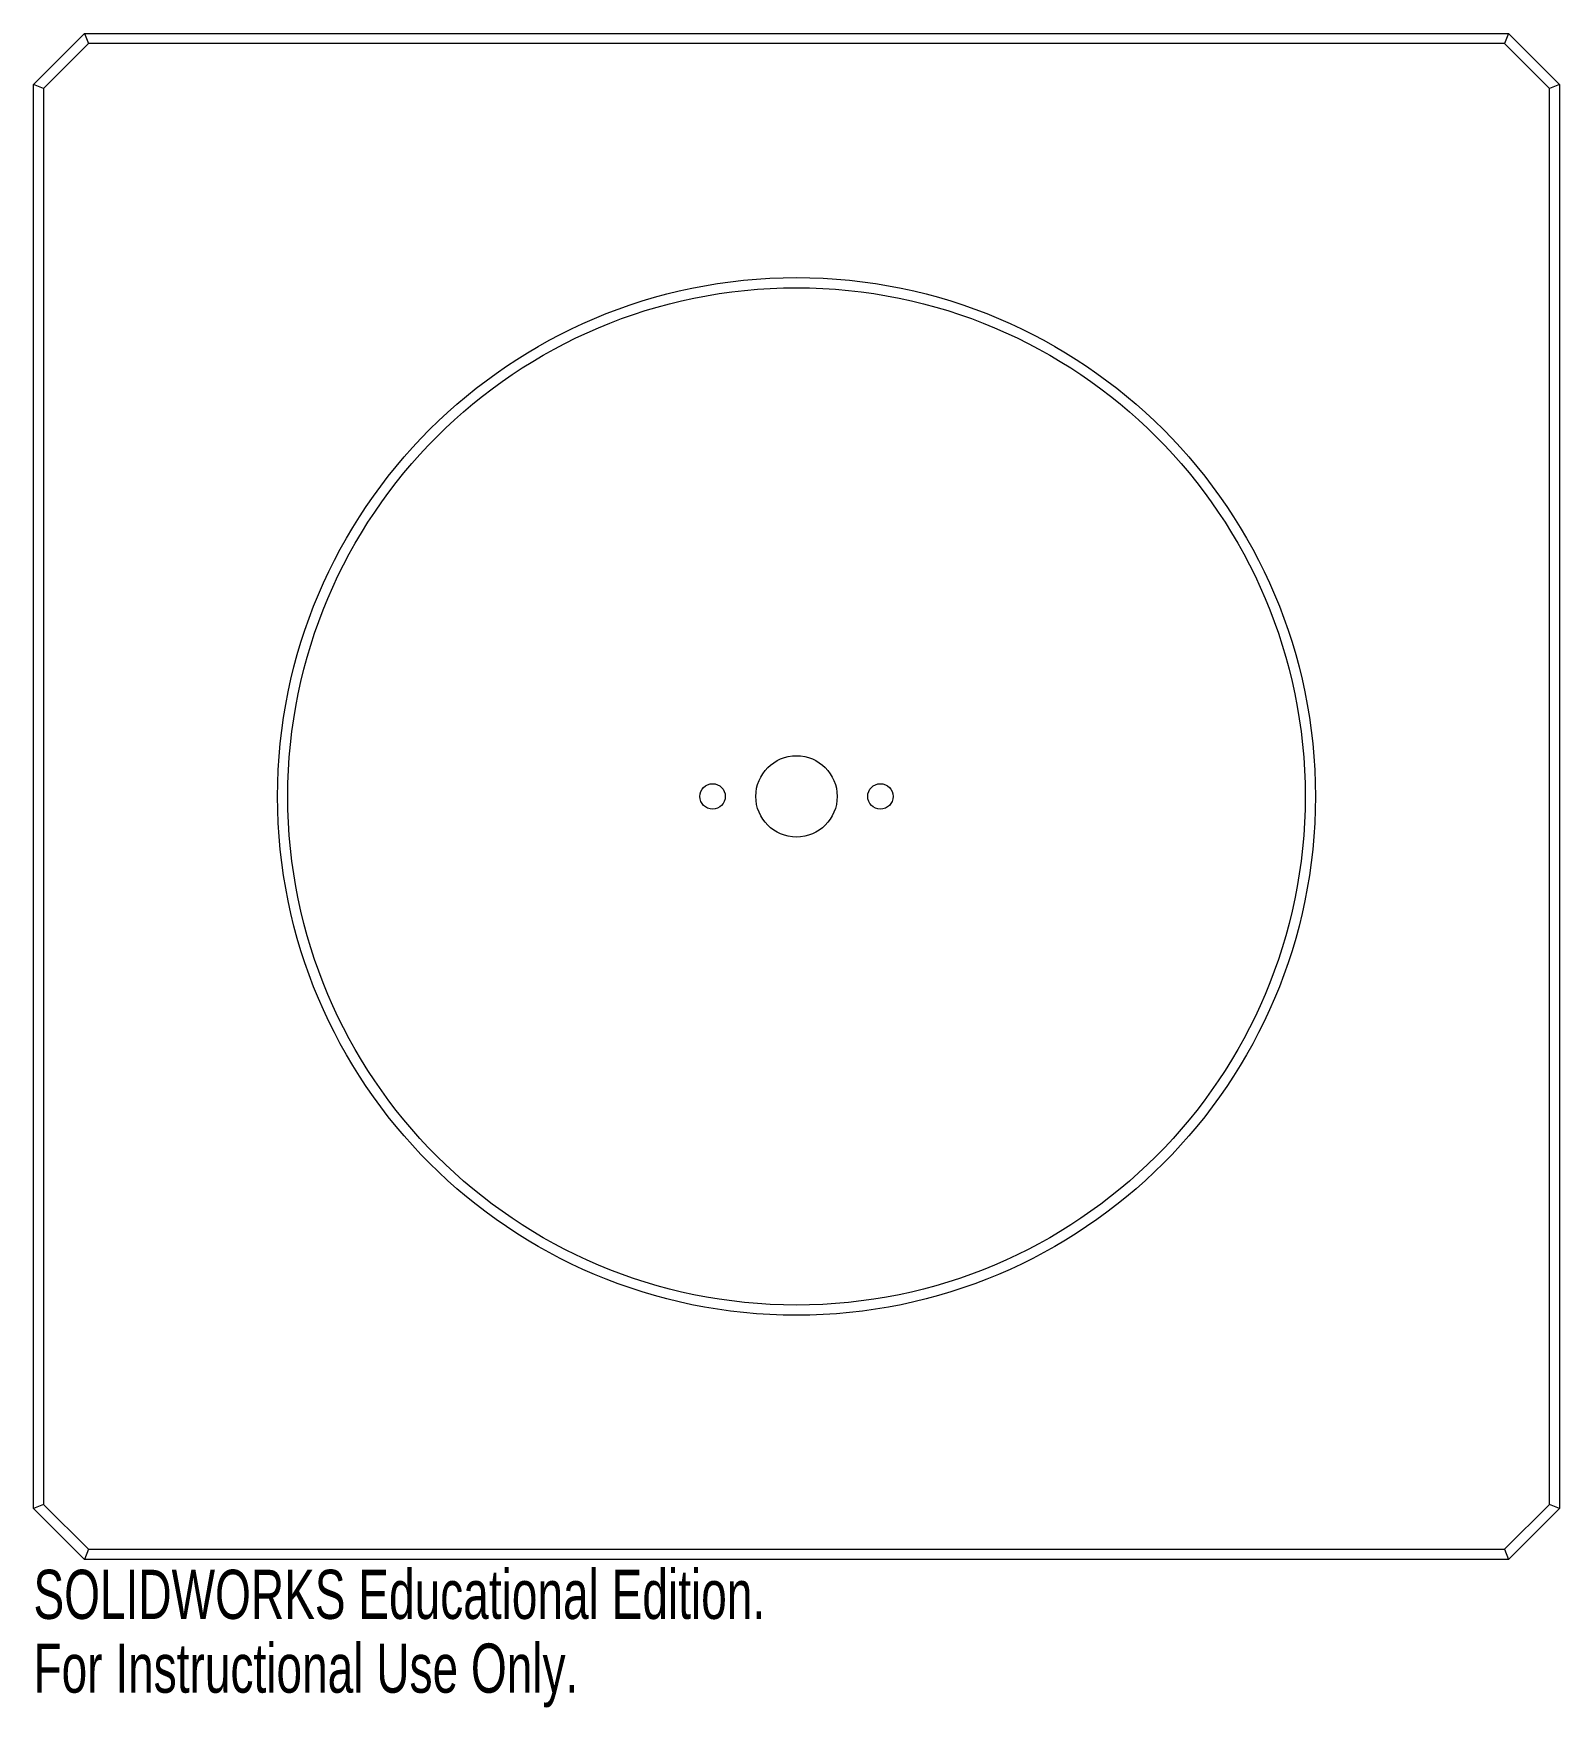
# Model space of a CAD drawing. Header units: millimetres. Extents: x -75 to 75, y -90 to 75.
import ezdxf

# ---------------------------------------------------------------- set-up
doc = ezdxf.new("R2010")
doc.units = ezdxf.units.MM
doc.styles.add('SLDTEXTSTYLE0', font='TXT', dxfattribs={"width": 0.7})

msp = doc.modelspace()

# ---------------------------------------------------------------- linework, layer by layer
at = {"color": 7, "linetype": 'Continuous', "lineweight": 15}
for p, q in [((-75, 70), (-70, 75)), ((-70, 75), (70, 75)), ((-70, 75), (-69.59, 74)), ((70, 75), (69.59, 74)), ((70, 75), (75, 70)), ((-69.59, 74), (-74, 69.59)), ((69.59, 74), (-69.59, 74)), ((74, 69.59), (69.59, 74)), ((-75, -70), (-75, 70)), ((-74, 69.59), (-75, 70)), ((-74, 69.59), (-74, -69.59)), ((75, 70), (74, 69.59)), ((74, -69.59), (74, 69.59)), ((75, 70), (75, -70)), ((-74, -69.59), (-75, -70)), ((-70, -75), (-75, -70)), ((-74, -69.59), (-69.59, -74)), ((69.59, -74), (74, -69.59)), ((75, -70), (70, -75)), ((75, -70), (74, -69.59)), ((-69.59, -74), (-70, -75)), ((-69.59, -74), (69.59, -74)), ((69.59, -74), (70, -75)), ((70, -75), (-70, -75))]:
    msp.add_line(p, q, dxfattribs=at)
for centre, radius in [((0, 0), 51), ((0, 0), 50), ((0, 0), 4), ((-8.25, 0), 1.25), ((8.25, 0), 1.25)]:
    msp.add_circle(centre, radius, dxfattribs=at)

# ---------------------------------------------------------------- texts
at = {"color": 7, "linetype": 'Continuous', "char_height": 4.8336, "attachment_point": 1, "style": 'SLDTEXTSTYLE0'}
for s, insert in [('SOLIDWORKS Educational Edition.', (-75, -76.02)), ('For Instructional Use Only.', (-75, -83.27))]:
    msp.add_mtext(s, dxfattribs=dict(at, insert=insert))

doc.saveas('drawing.dxf')
